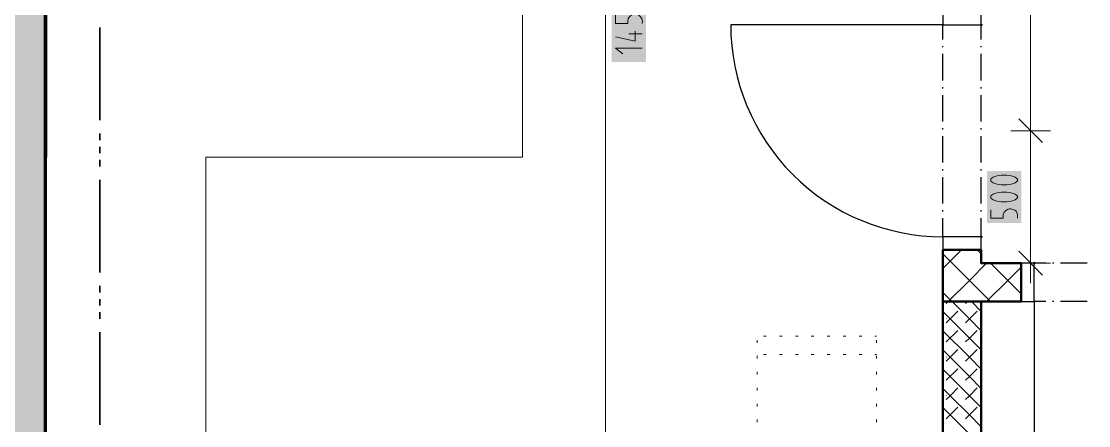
# Model space of a CAD drawing. Header units: millimetres. Extents: x 0 to 594, y 0 to 420.
# Drawn here: x 235.12 to 271.98, y 185.04 to 199.02 of the extents above; entities that cross this region are included whole.
import ezdxf

# ---------------------------------------------------------------- set-up
doc = ezdxf.new("R2010")
doc.units = ezdxf.units.MM
doc.header["$LTSCALE"] = 8
for name, color, linetype in [('PDF_Dvere', 7, 'Continuous'), ('PDF_Koty delkove', 7, 'Continuous'), ('PDF_Kuchyne', 7, 'Continuous'), ('PDF_Nabytek', 7, 'Continuous'), ('PDF_Pozarni useky', 7, 'Continuous'), ('PDF_Pricky zdene', 7, 'Continuous'), ('PDF_Steny obvodove nosne', 7, 'Continuous')]:
    doc.layers.add(name, color=color, linetype=linetype)

msp = doc.modelspace()

# ---------------------------------------------------------------- hatches: boundary and pattern name
at = {"layer": 'PDF_Steny obvodove nosne', "true_color": 0xc0c0c0, "transparency": 33554559}
msp.add_hatch(color=9, dxfattribs=at).paths.add_polyline_path([(235.946, 143.443), (235.946, 222.437), (234.114, 222.437), (234.114, 143.26), (235.946, 143.26)])

# ---------------------------------------------------------------- linework, layer by layer
at = {"layer": 'PDF_Dvere', "lineweight": 25}
for points in [[(268.276, 198.899), (268.276, 199.357), (266.948, 199.357), (266.948, 198.899)], [(268.276, 191.114), (268.276, 191.572), (266.948, 191.572), (266.948, 191.114)], [(270.108, 190.656), (269.65, 190.656), (269.65, 189.328), (270.108, 189.328)]]:
    msp.add_lwpolyline(points, close=True, dxfattribs=at)
for points in [[(266.948, 198.393), (266.948, 198.899), (259.621, 198.899, 0.414214), (266.948, 191.572), (266.948, 192.211)], [(270.509, 189.328), (270.108, 189.328), (270.108, 182.001, 0.414213), (277.435, 189.328), (276.691, 189.328)]]:
    msp.add_lwpolyline(points, format="xyb", dxfattribs=at)
for points in [[(268.276, 198.393), (268.276, 198.899)], [(266.948, 198.119), (266.948, 198.164)], [(268.276, 198.119), (268.276, 198.164)], [(266.948, 196.974), (266.948, 197.89)], [(268.276, 196.974), (268.276, 197.89)], [(266.948, 196.699), (266.948, 196.745)], [(268.276, 196.699), (268.276, 196.745)], [(266.948, 195.554), (266.948, 196.47)], [(268.276, 195.554), (268.276, 196.47)], [(266.948, 195.279), (266.948, 195.325)], [(266.948, 194.134), (266.948, 195.05)], [(268.276, 195.279), (268.276, 195.325)], [(268.276, 194.134), (268.276, 195.05)], [(266.948, 193.86), (266.948, 193.906)], [(266.948, 192.715), (266.948, 193.631)], [(268.276, 193.86), (268.276, 193.906)], [(268.276, 192.715), (268.276, 193.631)], [(266.948, 192.44), (266.948, 192.486)], [(268.276, 192.44), (268.276, 192.486)], [(268.276, 191.572), (268.276, 192.211)], [(270.509, 190.656), (270.108, 190.656)], [(270.784, 190.656), (270.738, 190.656)], [(271.929, 190.656), (271.013, 190.656)], [(270.784, 189.328), (270.738, 189.328)], [(271.929, 189.328), (271.013, 189.328)]]:
    msp.add_lwpolyline(points, dxfattribs=at)
at = {"layer": 'PDF_Dvere', "lineweight": 25, "transparency": 33554559}
for points in [[(266.948, 198.842), (266.891, 198.899), (267.006, 198.899), (266.948, 198.956)], [(268.276, 198.842), (268.219, 198.899), (268.334, 198.899), (268.276, 198.956)], [(266.948, 191.515), (266.891, 191.572), (267.006, 191.572), (266.948, 191.629)], [(268.276, 191.515), (268.219, 191.572), (268.334, 191.572), (268.276, 191.629)], [(270.165, 190.656), (270.108, 190.599), (270.108, 190.714), (270.051, 190.656)], [(270.165, 189.328), (270.108, 189.271), (270.108, 189.386), (270.051, 189.328)]]:
    msp.add_solid(points, dxfattribs=at)
at = {"layer": 'PDF_Koty delkove', "lineweight": 18}
for points in [[(255.294, 127.28), (255.294, 134.359), (255.294, 141.932), (255.294, 145.412), (255.294, 148.441), (255.294, 149.496), (255.294, 199.815), (255.294, 201.143), (255.294, 202.517), (255.294, 220.102), (255.294, 222.575)], [(269.981, 190.656), (269.981, 195.236), (269.981, 207.096), (269.981, 217.812)], [(256.316, 198.677), (256.316, 198.334), (255.644, 198.482)], [(256.56, 198.579), (256.102, 198.579)], [(256.56, 198.09), (255.644, 198.09), (255.888, 197.895)], [(270.394, 194.824), (269.569, 195.648)], [(270.668, 195.236), (269.981, 195.236), (269.294, 195.236)], [(269.156, 193.117), (268.973, 193.117), (268.882, 193.105), (268.775, 193.081), (268.684, 193.044), (268.622, 192.996), (268.608, 192.971), (268.608, 192.922), (268.622, 192.897), (268.684, 192.849), (268.775, 192.812), (268.882, 192.787), (268.973, 192.775), (269.156, 192.775), (269.248, 192.787), (269.355, 192.812), (269.447, 192.849), (269.508, 192.897), (269.523, 192.922), (269.523, 192.971), (269.508, 192.996), (269.447, 193.044), (269.355, 193.081)], [(269.355, 193.081), (269.248, 193.105), (269.156, 193.117)], [(268.608, 192.506), (268.608, 192.213), (269.034, 192.213), (269.034, 192.335), (269.066, 192.42), (269.111, 192.469), (269.187, 192.518), (269.248, 192.53), (269.309, 192.53), (269.371, 192.518), (269.431, 192.494), (269.477, 192.457), (269.508, 192.409), (269.523, 192.335), (269.523, 192.213)], [(270.394, 190.244), (269.569, 191.068)], [(270.668, 190.656), (269.981, 190.656), (269.294, 190.656)], [(269.981, 190.656), (269.981, 189.969)]]:
    msp.add_lwpolyline(points, dxfattribs=at)
msp.add_lwpolyline([(255.644, 199.24), (255.644, 198.946), (256.071, 198.946, -1.306819), (256.56, 198.946)], format="xyb", dxfattribs=at)
msp.add_lwpolyline([(269.156, 193.705), (268.973, 193.705), (268.882, 193.692), (268.775, 193.668), (268.684, 193.631), (268.622, 193.583), (268.608, 193.558), (268.608, 193.509), (268.622, 193.484), (268.684, 193.436), (268.775, 193.399), (268.882, 193.374), (268.973, 193.362), (269.156, 193.362), (269.248, 193.374), (269.355, 193.399), (269.447, 193.436), (269.508, 193.484), (269.523, 193.509), (269.523, 193.558), (269.508, 193.583), (269.447, 193.631), (269.355, 193.668), (269.248, 193.692)], close=True, dxfattribs=at)
at = {"layer": 'PDF_Koty delkove', "color": 7, "lineweight": 18, "true_color": 0xffffff, "transparency": 33554559}
for points in [[(256.698, 197.61), (256.698, 199.401), (255.507, 197.61), (255.507, 199.401)], [(269.661, 192.05), (269.661, 193.842), (268.47, 192.05), (268.47, 193.842)]]:
    msp.add_solid(points, dxfattribs=at)
at = {"layer": 'PDF_Kuchyne', "lineweight": 13}
msp.add_lwpolyline([(235.992, 183.329), (235.992, 177.834), (246.982, 177.834), (246.982, 183.329), (241.487, 183.329), (241.487, 194.32), (252.432, 194.32), (252.432, 199.815), (235.992, 199.815), (235.992, 194.32)], dxfattribs=at)
at = {"layer": 'PDF_Nabytek', "lineweight": 13}
for points in [[(260.533, 188.14), (260.533, 188.14)], [(260.533, 188.14), (260.533, 188.14)], [(260.847, 188.14), (260.755, 188.14)], [(261.396, 188.14), (261.305, 188.14)], [(261.946, 188.14), (261.854, 188.14)], [(262.495, 188.14), (262.404, 188.14)], [(263.045, 188.14), (262.953, 188.14)], [(263.594, 188.14), (263.503, 188.14)], [(264.144, 188.14), (264.052, 188.14)], [(264.655, 188.14), (264.602, 188.14)], [(264.655, 188.14), (264.655, 188.14)], [(264.655, 188.14), (264.655, 188.14)], [(260.533, 187.907), (260.533, 187.998)], [(264.655, 187.907), (264.655, 187.998)], [(260.533, 187.499), (260.533, 187.499)], [(260.533, 187.357), (260.533, 187.449)], [(260.847, 187.499), (260.755, 187.499)], [(261.396, 187.499), (261.305, 187.499)], [(261.946, 187.499), (261.854, 187.499)], [(262.495, 187.499), (262.404, 187.499)], [(263.045, 187.499), (262.953, 187.499)], [(263.594, 187.499), (263.503, 187.499)], [(264.144, 187.499), (264.052, 187.499)], [(264.655, 187.499), (264.602, 187.499)], [(264.655, 187.499), (264.655, 187.499)], [(264.655, 187.357), (264.655, 187.449)], [(260.533, 186.807), (260.533, 186.899)], [(264.655, 186.807), (264.655, 186.899)], [(260.533, 186.258), (260.533, 186.35)], [(264.655, 186.258), (264.655, 186.35)], [(260.533, 185.708), (260.533, 185.8)], [(264.655, 185.708), (264.655, 185.8)], [(260.533, 185.159), (260.533, 185.25)], [(264.655, 185.159), (264.655, 185.25)]]:
    msp.add_lwpolyline(points, dxfattribs=at)
at = {"layer": 'PDF_Pozarni useky', "lineweight": 35}
for points in [[(237.823, 195.6), (237.823, 198.805)], [(237.823, 194.913), (237.823, 195.142)], [(237.823, 194.455), (237.823, 194.684)], [(237.823, 193.997), (237.823, 194.226)], [(237.823, 190.334), (237.823, 193.539)], [(237.823, 189.647), (237.823, 189.876)], [(237.823, 189.189), (237.823, 189.418)], [(237.823, 188.731), (237.823, 188.96)], [(237.823, 185.067), (237.823, 188.273)]]:
    msp.add_lwpolyline(points, dxfattribs=at)
at = {"layer": 'PDF_Pricky zdene', "lineweight": 50}
for points in [[(266.948, 191.114), (268.276, 191.114)], [(268.276, 191.114), (268.276, 190.656), (269.65, 190.656), (269.65, 189.328), (268.276, 189.328), (267.086, 189.328), (266.948, 189.328), (266.948, 189.511), (266.948, 191.114)], [(268.276, 145.412), (268.276, 189.328), (267.086, 189.328), (266.948, 189.328), (266.948, 145.412), (266.948, 145.275), (268.276, 145.275)]]:
    msp.add_lwpolyline(points, dxfattribs=at)
at = {"layer": 'PDF_Pricky zdene', "lineweight": 9}
for points in [[(267.589, 191.114), (267.131, 190.656)], [(268.276, 190.977), (268.222, 191.031), (268.139, 191.114)], [(267.269, 190.656), (266.948, 190.977)], [(267.131, 190.656), (267.086, 190.611)], [(268.46, 190.656), (267.864, 190.061), (267.131, 189.328)], [(268.597, 189.328), (267.864, 190.061), (267.269, 190.656)], [(269.65, 189.603), (269.192, 190.061), (268.597, 190.656)], [(267.086, 190.611), (266.948, 190.473)], [(269.65, 190.519), (269.192, 190.061), (268.46, 189.328)], [(267.086, 189.511), (266.948, 189.649)], [(267.269, 189.328), (267.086, 189.511)], [(267.067, 189.264), (267.131, 189.328)], [(268.276, 188.321), (267.864, 188.733), (267.269, 189.328)], [(267.731, 189.264), (267.795, 189.328)], [(268.276, 188.985), (267.933, 189.328)], [(267.731, 187.936), (267.864, 188.069), (267.2, 188.733), (266.948, 188.985)], [(267.2, 188.733), (267.466, 188.999)], [(267.864, 188.733), (268.13, 188.999)], [(267.067, 188.6), (267.2, 188.733)], [(267.731, 188.6), (267.864, 188.733)], [(268.276, 186.993), (267.864, 187.405), (266.948, 188.321)], [(267.067, 187.936), (267.466, 188.335)], [(268.276, 187.657), (267.864, 188.069), (268.13, 188.335)], [(267.2, 187.405), (267.466, 187.671)], [(267.864, 187.405), (268.13, 187.671)], [(267.731, 186.608), (267.864, 186.741), (267.2, 187.405), (266.948, 187.657)], [(267.067, 187.272), (267.2, 187.405)], [(267.731, 187.272), (267.864, 187.405)], [(268.276, 185.665), (267.864, 186.077), (266.948, 186.993)], [(267.067, 186.608), (267.466, 187.007)], [(268.276, 186.329), (267.864, 186.741), (268.13, 187.007)], [(267.731, 185.28), (267.864, 185.413), (267.2, 186.077), (266.948, 186.329)], [(267.2, 186.077), (267.466, 186.343)], [(267.864, 186.077), (268.13, 186.343)], [(267.067, 185.944), (267.2, 186.077)], [(267.731, 185.944), (267.864, 186.077)], [(268.276, 184.337), (267.864, 184.749), (266.948, 185.665)], [(267.067, 185.28), (267.466, 185.679)], [(268.276, 185.001), (267.864, 185.413), (268.13, 185.679)]]:
    msp.add_lwpolyline(points, dxfattribs=at)
at = {"layer": 'PDF_Pricky zdene', "lineweight": 9, "transparency": 33554559}
for points in [[(267.067, 188.715), (267.047, 188.736), (267.088, 188.736), (267.067, 188.756)], [(267.864, 188.712), (267.844, 188.733), (267.885, 188.733), (267.864, 188.754)], [(267.067, 187.387), (267.047, 187.408), (267.088, 187.408), (267.067, 187.428)], [(267.864, 187.384), (267.844, 187.405), (267.885, 187.405), (267.864, 187.426)], [(267.067, 186.059), (267.047, 186.08), (267.088, 186.08), (267.067, 186.1)], [(267.864, 186.056), (267.844, 186.077), (267.885, 186.077), (267.864, 186.098)]]:
    msp.add_solid(points, dxfattribs=at)
at = {"layer": 'PDF_Steny obvodove nosne', "lineweight": 70}
msp.add_lwpolyline([(235.946, 143.443), (235.946, 145.412), (235.946, 211.218), (235.946, 212.637), (235.946, 220.239), (235.946, 222.437), (234.114, 222.437), (234.114, 220.239), (234.114, 212.637), (234.114, 211.218), (234.114, 145.595), (234.114, 143.26), (235.946, 143.26)], close=True, dxfattribs=at)

doc.saveas('drawing.dxf')
